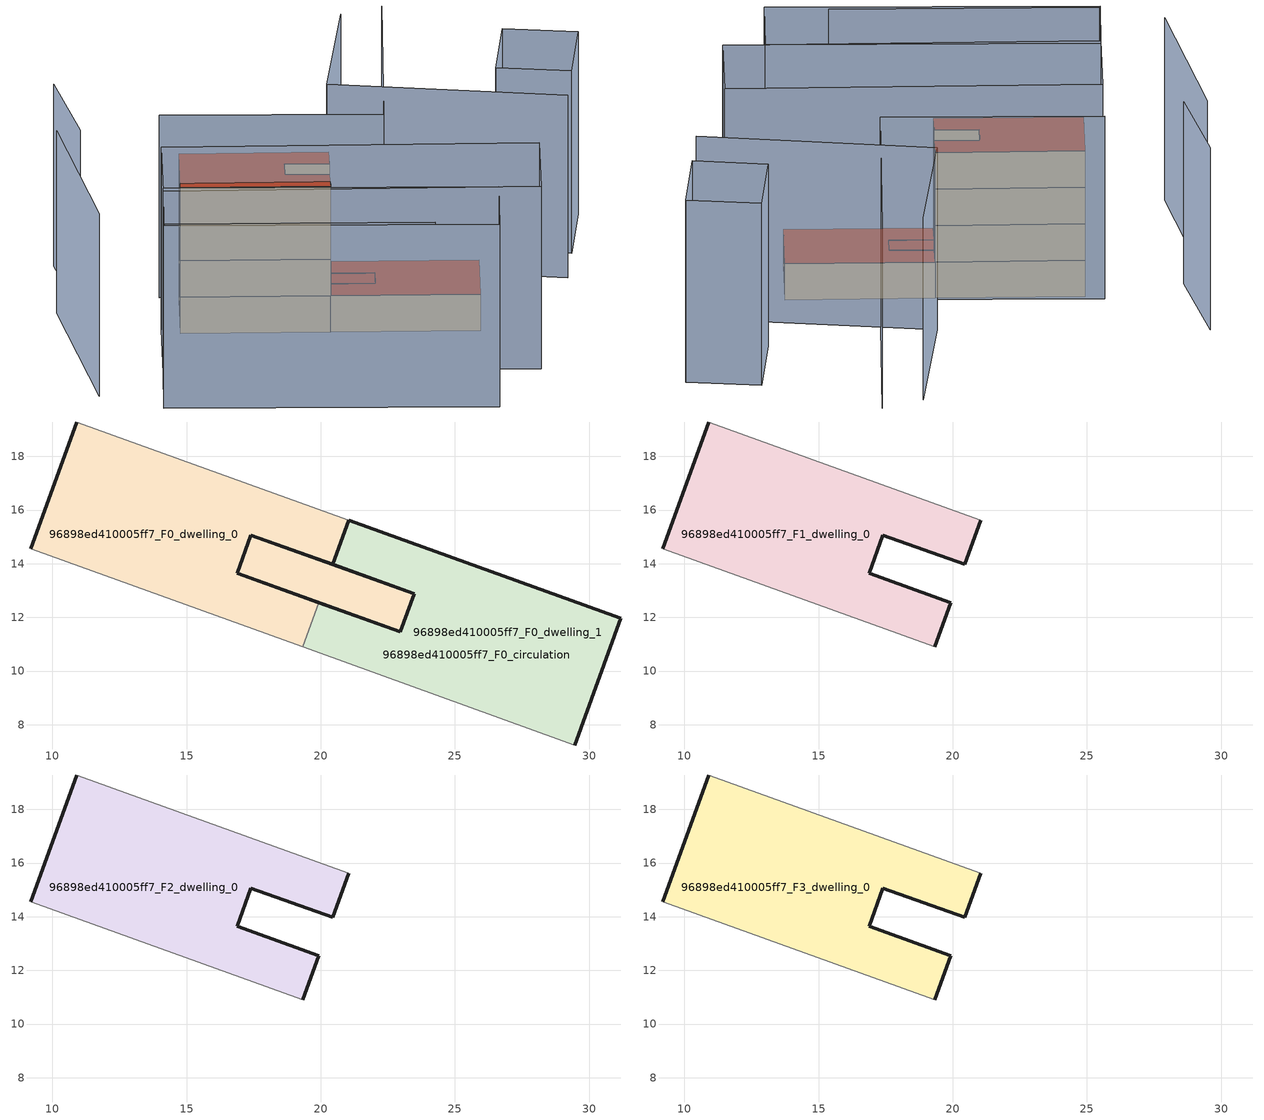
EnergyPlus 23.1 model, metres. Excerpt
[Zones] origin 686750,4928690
96898ed410005ff7_F0_dwelling_0
 floor ground (EU_floor_Construction): 21.04,15.63 20.44,13.97 17.4,15.07 16.89,13.65 19.93,12.55 19.33,10.9 9.19,14.55 10.9,19.28 z0; 23.48,12.88 22.97,11.46 16.89,13.65 17.4,15.07 20.44,13.97 z0
 wall outside (EU_wall_Construction): 19.93,12.55 16.89,13.65 17.4,15.07 20.44,13.97 21.04,15.63 / 10.9,19.28 9.19,14.55 z0:3
 wall adiabatic (EU_wall_Construction): 9.19,14.55 19.33,10.9 / 21.04,15.63 10.9,19.28 z0:3
 wall to 96898ed410005ff7_F0_dwelling_1 (EU_wall_Construction): 19.33,10.9 19.93,12.55 z0:3
 roof outside (EU_floor_Construction): 22.97,11.46 23.48,12.88 20.44,13.97 17.4,15.07 16.89,13.65 z3
96898ed410005ff7_F0_dwelling_1
 floor ground (EU_floor_Construction): 23.48,12.88 22.97,11.46 16.89,13.65 17.4,15.07 20.44,13.97 z0; 31.17,11.97 29.47,7.24 19.33,10.9 19.93,12.55 22.97,11.46 23.48,12.88 20.44,13.97 21.04,15.63 z0
 wall outside (EU_wall_Construction): 29.47,7.24 31.17,11.97 21.04,15.63 20.44,13.97 23.48,12.88 22.97,11.46 19.93,12.55 z0:3
 wall adiabatic (EU_wall_Construction): 19.33,10.9 29.47,7.24 z0:3
 roof outside (EU_roof_Construction): 29.47,7.24 31.17,11.97 21.04,15.63 20.44,13.97 23.48,12.88 22.97,11.46 19.93,12.55 19.33,10.9 z3; 22.97,11.46 23.48,12.88 20.44,13.97 17.4,15.07 16.89,13.65 z3
96898ed410005ff7_F0_circulation
 floor ground (EU_floor_Construction): 23.48,12.88 22.97,11.46 19.93,12.55 16.89,13.65 17.4,15.07 20.44,13.97 z0; 21.04,15.63 20.44,13.97 17.4,15.07 16.89,13.65 19.93,12.55 19.33,10.9 9.19,14.55 10.9,19.28 z0; 31.17,11.97 29.47,7.24 19.33,10.9 19.93,12.55 22.97,11.46 23.48,12.88 20.44,13.97 21.04,15.63 z0
 wall outside (EU_wall_Construction): 23.48,12.88 17.4,15.07 16.89,13.65 22.97,11.46 23.48,12.88 z0:3
 roof outside (EU_roof_Construction): 22.97,11.46 23.48,12.88 20.44,13.97 17.4,15.07 16.89,13.65 19.93,12.55 z3; 19.33,10.9 19.93,12.55 16.89,13.65 17.4,15.07 20.44,13.97 21.04,15.63 10.9,19.28 9.19,14.55 z3; 29.47,7.24 31.17,11.97 21.04,15.63 20.44,13.97 23.48,12.88 22.97,11.46 19.93,12.55 19.33,10.9 z3
96898ed410005ff7_F1_dwelling_0
 floor to 96898ed410005ff7_F0_dwelling_0 (EU_floor_Construction): 21.04,15.63 20.44,13.97 17.4,15.07 16.89,13.65 19.93,12.55 19.33,10.9 9.19,14.55 10.9,19.28 z3
 wall outside (EU_wall_Construction): 19.33,10.9 19.93,12.55 16.89,13.65 17.4,15.07 20.44,13.97 21.04,15.63 / 10.9,19.28 9.19,14.55 z3:6
 wall adiabatic (EU_wall_Construction): 9.19,14.55 19.33,10.9 / 21.04,15.63 10.9,19.28 z3:6
96898ed410005ff7_F2_dwelling_0
 floor to 96898ed410005ff7_F1_dwelling_0 (EU_floor_Construction): 21.04,15.63 20.44,13.97 17.4,15.07 16.89,13.65 19.93,12.55 19.33,10.9 9.19,14.55 10.9,19.28 z6
 wall outside (EU_wall_Construction): 19.33,10.9 19.93,12.55 16.89,13.65 17.4,15.07 20.44,13.97 21.04,15.63 / 10.9,19.28 9.19,14.55 z6:9
 wall adiabatic (EU_wall_Construction): 9.19,14.55 19.33,10.9 / 21.04,15.63 10.9,19.28 z6:9
96898ed410005ff7_F3_dwelling_0
 floor to 96898ed410005ff7_F2_dwelling_0 (EU_floor_Construction): 21.04,15.63 20.44,13.97 17.4,15.07 16.89,13.65 19.93,12.55 19.33,10.9 9.19,14.55 10.9,19.28 z9
 wall outside (EU_wall_Construction): 19.33,10.9 19.93,12.55 16.89,13.65 17.4,15.07 20.44,13.97 21.04,15.63 / 10.9,19.28 9.19,14.55 z9:12
 wall adiabatic (EU_wall_Construction): 9.19,14.55 19.33,10.9 / 21.04,15.63 10.9,19.28 z9:12
 roof outside (EU_roof_Construction): 19.33,10.9 19.93,12.55 16.89,13.65 17.4,15.07 20.44,13.97 21.04,15.63 10.9,19.28 9.19,14.55 z12
shading: 4.3,5.01 22.51,-1.69 / 2,20.55 0.48,8.14 / 4.29,27.03 3.62,20.07 / 38.08,12.19 22.55,19.96 / 22.55,19.96 27.16,29.17 / 30.33,29.22 24.76,14.38 / 24.76,14.38 9.7,20.04 / 6.12,9.98 28.64,1.49 / 28.64,1.49 26.71,-3.64 / 26.71,-3.64 4.19,4.85 / 4.19,4.85 6.12,9.98 / 31.51,0.47 5.98,9.58 / 5.98,9.58 8.13,15.6 / 8.13,15.6 33.66,6.49 / 33.66,6.49 31.51,0.47 / 42.13,20.64 39.63,15.48 / 39.63,15.48 34.71,17.86 / 34.71,17.86 37.21,23.02 / 37.21,23.02 42.13,20.64 z0:15
[Building]
EU S2 Campaign: North Axis=0; Terrain=City; Solar Distribution=FullExterior
[Site:Location]
Bologna: Latitude=44.5; Longitude=11.25; Time Zone=1; Elevation=37
[SizingPeriod:WeatherFileDays]
AnnualSizingPeriod: Begin Month=1; Begin Day of Month=1; End Month=12; End Day of Month=31; Day of Week for Start Day=Monday; Use Weather File Daylight Saving Period=No; Use Weather File Rain and Snow Indicators=No
[MATERIAL]
EU_InternalMass_Material: Roughness=MediumRough; Thickness=0.1; Conductivity=1; Density=1800; Specific Heat=900; Thermal Absorptance=0.9; Solar Absorptance=0.7; Visible Absorptance=0.7
[MATERIAL:NOMASS] Roughness=MediumRough; Thermal Absorptance=0.9; Solar Absorptance=0.7; Visible Absorptance=0.7
Name | Thermal Resistance
EU_wall_NoMass | 0.937881
EU_roof_NoMass | 0.548572
EU_floor_NoMass | 0.71348
[CONSTRUCTION]
EU_wall_Construction: EU_wall_NoMass
EU_roof_Construction: EU_roof_NoMass
EU_floor_Construction: EU_floor_NoMass
EU_InternalMass_Construction: EU_InternalMass_Material
[ZONE] Type=1; Multiplier=1; Ceiling Height=autocalculate; Floor Area=autocalculate; Part of Total Floor Area=Yes
Name | Volume
96898ed410005ff7_F0_dwelling_0; 96898ed410005ff7_F0_dwelling_1 | 177.059
96898ed410005ff7_F1_dwelling_0; 96898ed410005ff7_F2_dwelling_0; 96898ed410005ff7_F3_dwelling_0 | 147.82
96898ed410005ff7_F0_circulation | 324.879
[INTERNALMASS] Construction=EU_InternalMass_Construction
Name | Zone or ZoneList | Surface Area
96898ed410005ff7_F0_dwelling_0_EU_InternalMass | 96898ed410005ff7_F0_dwelling_0 | 49.2735
96898ed410005ff7_F0_dwelling_1_EU_InternalMass | 96898ed410005ff7_F0_dwelling_1 | 49.2735
96898ed410005ff7_F1_dwelling_0_EU_InternalMass | 96898ed410005ff7_F1_dwelling_0 | 108.261
96898ed410005ff7_F2_dwelling_0_EU_InternalMass | 96898ed410005ff7_F2_dwelling_0 | 108.261
96898ed410005ff7_F3_dwelling_0_EU_InternalMass | 96898ed410005ff7_F3_dwelling_0 | 108.261
[OTHEREQUIPMENT] Fuel Type=Electricity; Design Level Calculation Method=Watts/Area; Power per Zone Floor Area=1; Fraction Latent=0; Fraction Radiant=0; Fraction Lost=0; Carbon Dioxide Generation Rate=0; EndUse Subcategory=EU_Step8_InternalGains
Name | Zone or ZoneList or Space or SpaceList | Schedule
EU_Step8_InternalGain_96898ed410005ff7_F0_dwelling_0_f000 | 96898ed410005ff7_F0_dwelling_0 | EU_Step8_GainSchedule_96898ed410005ff7_F0_dwelling_0_f000
EU_Step8_InternalGain_96898ed410005ff7_F0_dwelling_1_f000 | 96898ed410005ff7_F0_dwelling_1 | EU_Step8_GainSchedule_96898ed410005ff7_F0_dwelling_1_f000
EU_Step8_InternalGain_96898ed410005ff7_F1_dwelling_0_f000 | 96898ed410005ff7_F1_dwelling_0 | EU_Step8_GainSchedule_96898ed410005ff7_F1_dwelling_0_f000
EU_Step8_InternalGain_96898ed410005ff7_F2_dwelling_0_f000 | 96898ed410005ff7_F2_dwelling_0 | EU_Step8_GainSchedule_96898ed410005ff7_F2_dwelling_0_f000
EU_Step8_InternalGain_96898ed410005ff7_F3_dwelling_0_f000 | 96898ed410005ff7_F3_dwelling_0 | EU_Step8_GainSchedule_96898ed410005ff7_F3_dwelling_0_f000
[ZONEINFILTRATION:DESIGNFLOWRATE]
EU_Circulation_Infiltration_96898ed410005ff7_F0_circulation: Zone or ZoneList or Space or SpaceList=96898ed410005ff7_F0_circulation; Schedule=EU_AlwaysOn; Design Flow Rate Calculation Method=Flow/Area; Flow Rate per Floor Area=0.0005; Constant Term Coefficient=1; Temperature Term Coefficient=0; Velocity Term Coefficient=0; Velocity Squared Term Coefficient=0
[ZONEVENTILATION:DESIGNFLOWRATE] Schedule=EU_AlwaysOn; Design Flow Rate Calculation Method=AirChanges/Hour; Air Changes per Hour=0.687892; Ventilation Type=Natural; Fan Pressure Rise=0; Fan Total Efficiency=1; Constant Term Coefficient=1; Temperature Term Coefficient=0; Velocity Term Coefficient=0; Velocity Squared Term Coefficient=0; Minimum Indoor Temperature=-100; Maximum Indoor Temperature=100; Delta Temperature=-100; Minimum Outdoor Temperature=-100; Maximum Outdoor Temperature=100; Maximum Wind Speed=40
Name | Zone or ZoneList or Space or SpaceList
EU_ConstantAir_96898ed410005ff7_F0_dwelling_0 | 96898ed410005ff7_F0_dwelling_0
EU_ConstantAir_96898ed410005ff7_F0_dwelling_1 | 96898ed410005ff7_F0_dwelling_1
EU_ConstantAir_96898ed410005ff7_F1_dwelling_0 | 96898ed410005ff7_F1_dwelling_0
EU_ConstantAir_96898ed410005ff7_F2_dwelling_0 | 96898ed410005ff7_F2_dwelling_0
EU_ConstantAir_96898ed410005ff7_F3_dwelling_0 | 96898ed410005ff7_F3_dwelling_0
[HVACTEMPLATE:THERMOSTAT] Constant Heating Setpoint=20; Constant Cooling Setpoint=50
EU_HeatOnly_96898ed410005ff7_F0_dwelling_0; EU_HeatOnly_96898ed410005ff7_F0_dwelling_1; EU_HeatOnly_96898ed410005ff7_F1_dwelling_0; EU_HeatOnly_96898ed410005ff7_F2_dwelling_0; EU_HeatOnly_96898ed410005ff7_F3_dwelling_0
[HVACTEMPLATE:ZONE:IDEALLOADSAIRSYSTEM] System Availability Schedule=EU_AlwaysOn; Maximum Heating Supply Air Temperature=50; Minimum Cooling Supply Air Temperature=13; Maximum Heating Supply Air Humidity Ratio=0.0156; Minimum Cooling Supply Air Humidity Ratio=0.0077; Heating Limit=NoLimit; Cooling Limit=NoLimit; Heating Availability Schedule=EU_AlwaysOn; Cooling Availability Schedule=EU_CoolingOff; Dehumidification Control Type=ConstantSensibleHeatRatio; Cooling Sensible Heat Ratio=0.7; Dehumidification Setpoint=60; Humidification Control Type=None; Humidification Setpoint=30; Outdoor Air Method=None; Outdoor Air Flow Rate per Person=0.00944; Outdoor Air Flow Rate per Zone Floor Area=0; Outdoor Air Flow Rate per Zone=0; Demand Controlled Ventilation Type=None; Outdoor Air Economizer Type=NoEconomizer; Heat Recovery Type=None; Sensible Heat Recovery Effectiveness=0.7; Latent Heat Recovery Effectiveness=0.65
Name | Template Thermostat
96898ed410005ff7_F0_dwelling_0 | EU_HeatOnly_96898ed410005ff7_F0_dwelling_0
96898ed410005ff7_F0_dwelling_1 | EU_HeatOnly_96898ed410005ff7_F0_dwelling_1
96898ed410005ff7_F1_dwelling_0 | EU_HeatOnly_96898ed410005ff7_F1_dwelling_0
96898ed410005ff7_F2_dwelling_0 | EU_HeatOnly_96898ed410005ff7_F2_dwelling_0
96898ed410005ff7_F3_dwelling_0 | EU_HeatOnly_96898ed410005ff7_F3_dwelling_0
[SIZING:ZONE] Zone Cooling Design Supply Air Temperature Input Method=SupplyAirTemperature; Zone Cooling Design Supply Air Temperature=13; Zone Heating Design Supply Air Temperature Input Method=SupplyAirTemperature; Zone Heating Design Supply Air Temperature=50; Zone Cooling Design Supply Air Humidity Ratio=0.008; Zone Heating Design Supply Air Humidity Ratio=0.008; Cooling Design Air Flow Method=DesignDay; Cooling Design Air Flow Rate=0; Cooling Minimum Air Flow per Zone Floor Area=0.000762; Cooling Minimum Air Flow=0; Cooling Minimum Air Flow Fraction=0.2; Heating Design Air Flow Method=DesignDay; Heating Design Air Flow Rate=0; Heating Maximum Air Flow per Zone Floor Area=0.002032; Heating Maximum Air Flow=0.141576; Heating Maximum Air Flow Fraction=0.3; Account for Dedicated Outdoor Air System=No; Dedicated Outdoor Air System Control Strategy=NeutralSupplyAir; Dedicated Outdoor Air Low Setpoint Temperature for Design=autosize; Dedicated Outdoor Air High Setpoint Temperature for Design=autosize; Zone Load Sizing Method=Sensible Load Only No Latent Load; Zone Latent Cooling Design Supply Air Humidity Ratio Input Method=HumidityRatioDifference; Zone Cooling Design Supply Air Humidity Ratio Difference=0.005; Zone Latent Heating Design Supply Air Humidity Ratio Input Method=HumidityRatioDifference; Zone Humidification Design Supply Air Humidity Ratio Difference=0.005
96898ed410005ff7_F0_dwelling_0; 96898ed410005ff7_F0_dwelling_1; 96898ed410005ff7_F1_dwelling_0; 96898ed410005ff7_F2_dwelling_0; 96898ed410005ff7_F3_dwelling_0
[SCHEDULE:CONSTANT]
Name | Hourly Value
EU_AlwaysOn | 1
EU_CoolingOff | 0
[SCHEDULE:FILE] Column Number=1; Rows to Skip at Top=0; Number of Hours of Data=8760; Column Separator=Comma; Interpolate to Timestep=No; Minutes per Item=60; Adjust Schedule for Daylight Savings=Yes
Name | File
EU_Step8_GainSchedule_96898ed410005ff7_F0_dwelling_0_f000 | ../../schedules/96898ed410005ff7/96898ed410005ff7_F0_dwelling_0_f000_gain.csv
EU_Step8_GainSchedule_96898ed410005ff7_F0_dwelling_1_f000 | ../../schedules/96898ed410005ff7/96898ed410005ff7_F0_dwelling_1_f000_gain.csv
EU_Step8_GainSchedule_96898ed410005ff7_F1_dwelling_0_f000 | ../../schedules/96898ed410005ff7/96898ed410005ff7_F1_dwelling_0_f000_gain.csv
EU_Step8_GainSchedule_96898ed410005ff7_F2_dwelling_0_f000 | ../../schedules/96898ed410005ff7/96898ed410005ff7_F2_dwelling_0_f000_gain.csv
EU_Step8_GainSchedule_96898ed410005ff7_F3_dwelling_0_f000 | ../../schedules/96898ed410005ff7/96898ed410005ff7_F3_dwelling_0_f000_gain.csv
